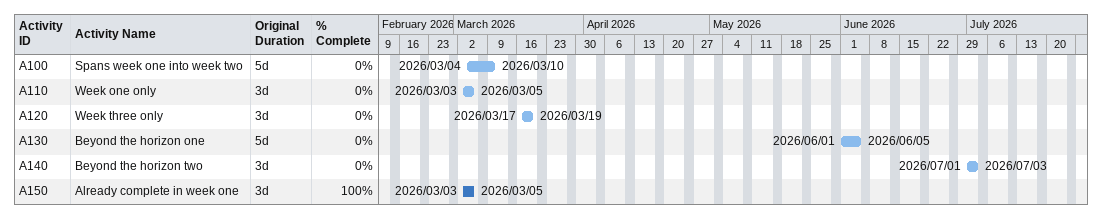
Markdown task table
| ID | Task | Original duration | Start | Finish | % complete |
|---|---|---|---|---|---|
| A100 | Spans week one into week two | 5d | 2026-03-04 | 2026-03-10 | 0 |
| A110 | Week one only | 3d | 2026-03-03 | 2026-03-05 | 0 |
| A120 | Week three only | 3d | 2026-03-17 | 2026-03-19 | 0 |
| A130 | Beyond the horizon one | 5d | 2026-06-01 | 2026-06-05 | 0 |
| A140 | Beyond the horizon two | 3d | 2026-07-01 | 2026-07-03 | 0 |
| A150 | Already complete in week one | 3d | 2026-03-03 | 2026-03-05 | 100 |
